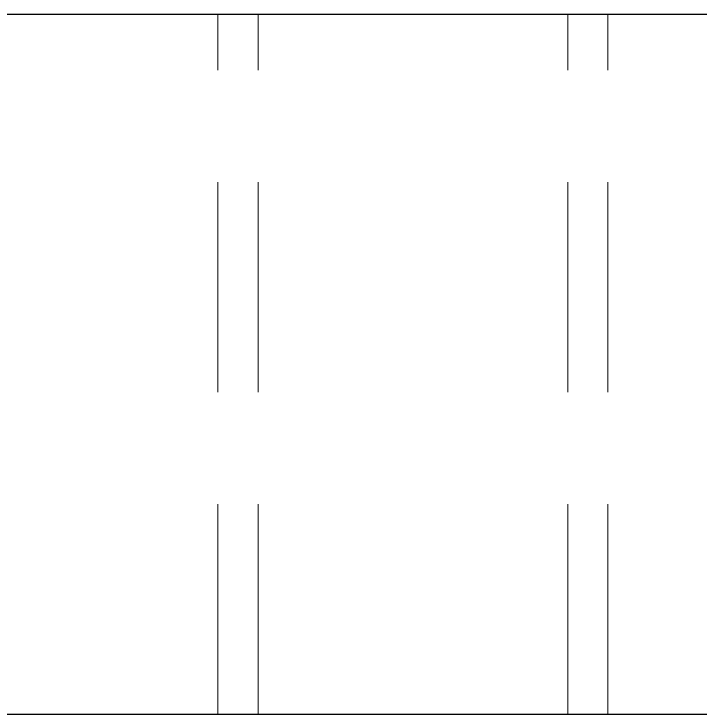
# Model space of a CAD drawing. Header units: millimetres. Extents: x 40 to 1360, y 134 to 546.
# Drawn here: x 328.51 to 338.32, y 195.85 to 205.85 of the extents above; entities that cross this region are included whole.
import ezdxf

# ---------------------------------------------------------------- set-up
doc = ezdxf.new("R2010")
doc.units = ezdxf.units.MM
doc.linetypes.add('WP_HIDDEN', pattern=[2.3, 1.5, -0.8])
doc.layers.add('HIDDEN', color=7, linetype='WP_HIDDEN', lineweight=13)
doc.layers.add('VISIBLE', color=7, linetype='CONTINUOUS', lineweight=25)

msp = doc.modelspace()

# ---------------------------------------------------------------- linework, layer by layer
at = {"layer": 'HIDDEN', "ltscale": 2}
for p, q in [((331.42538, 195.85), (331.42538, 205.85)), ((332, 195.85), (332, 205.85)), ((336.42538, 195.85), (336.42538, 205.85)), ((337, 195.85), (337, 205.85))]:
    msp.add_line(p, q, dxfattribs=at)
for points in [[(333.92538, 205.85), (333.64547, 205.85), (333.36908, 205.85), (333.09968, 205.85), (332.84067, 205.85), (332.5953, 205.85), (332.36665, 205.85), (332.15761, 205.85), (331.9708, 205.85), (331.80857, 205.85), (331.67296, 205.85), (331.56567, 205.85), (331.48806, 205.85), (331.4411, 205.85), (331.42538, 205.85)], [(331.42538, 205.85), (331.48806, 205.85), (331.67296, 205.85), (331.9708, 205.85), (332.36665, 205.85), (332.84067, 205.85), (333.36908, 205.85), (333.92538, 205.85), (334.48168, 205.85), (335.01009, 205.85), (335.4841, 205.85), (335.87996, 205.85), (336.1778, 205.85), (336.3627, 205.85), (336.42538, 205.85)], [(334.5, 205.85), (334.22009, 205.85), (333.9437, 205.85), (333.6743, 205.85), (333.41529, 205.85), (333.16992, 205.85), (332.94128, 205.85), (332.73223, 205.85), (332.54542, 205.85), (332.38319, 205.85), (332.24758, 205.85), (332.14029, 205.85), (332.06268, 205.85), (332.01572, 205.85), (332, 205.85)], [(332, 205.85), (332.06268, 205.85), (332.24758, 205.85), (332.54542, 205.85), (332.94128, 205.85), (333.41529, 205.85), (333.9437, 205.85), (334.5, 205.85), (335.0563, 205.85), (335.58471, 205.85), (336.05872, 205.85), (336.45458, 205.85), (336.75242, 205.85), (336.93732, 205.85), (337, 205.85)], [(336.42538, 205.85), (336.40966, 205.85), (336.3627, 205.85), (336.28509, 205.85), (336.1778, 205.85), (336.04219, 205.85), (335.87996, 205.85), (335.69315, 205.85), (335.4841, 205.85), (335.25546, 205.85), (335.01009, 205.85), (334.75108, 205.85), (334.48168, 205.85), (334.20529, 205.85), (333.92538, 205.85)], [(337, 205.85), (336.98428, 205.85), (336.93732, 205.85), (336.85971, 205.85), (336.75242, 205.85), (336.61681, 205.85), (336.45458, 205.85), (336.26777, 205.85), (336.05872, 205.85), (335.83008, 205.85), (335.58471, 205.85), (335.3257, 205.85), (335.0563, 205.85), (334.77991, 205.85), (334.5, 205.85)], [(333.92538, 195.85), (333.64547, 195.85), (333.36908, 195.85), (333.09968, 195.85), (332.84067, 195.85), (332.5953, 195.85), (332.36665, 195.85), (332.15761, 195.85), (331.9708, 195.85), (331.80857, 195.85), (331.67296, 195.85), (331.56567, 195.85), (331.48806, 195.85), (331.4411, 195.85), (331.42538, 195.85)], [(331.42538, 195.85), (331.48806, 195.85), (331.67296, 195.85), (331.9708, 195.85), (332.36665, 195.85), (332.84067, 195.85), (333.36908, 195.85), (333.92538, 195.85), (334.48168, 195.85), (335.01009, 195.85), (335.4841, 195.85), (335.87996, 195.85), (336.1778, 195.85), (336.3627, 195.85), (336.42538, 195.85)], [(334.5, 195.85), (334.22009, 195.85), (333.9437, 195.85), (333.6743, 195.85), (333.41529, 195.85), (333.16992, 195.85), (332.94128, 195.85), (332.73223, 195.85), (332.54542, 195.85), (332.38319, 195.85), (332.24758, 195.85), (332.14029, 195.85), (332.06268, 195.85), (332.01572, 195.85), (332, 195.85)], [(332, 195.85), (332.06268, 195.85), (332.24758, 195.85), (332.54542, 195.85), (332.94128, 195.85), (333.41529, 195.85), (333.9437, 195.85), (334.5, 195.85), (335.0563, 195.85), (335.58471, 195.85), (336.05872, 195.85), (336.45458, 195.85), (336.75242, 195.85), (336.93732, 195.85), (337, 195.85)], [(336.42538, 195.85), (336.40966, 195.85), (336.3627, 195.85), (336.28509, 195.85), (336.1778, 195.85), (336.04219, 195.85), (335.87996, 195.85), (335.69315, 195.85), (335.4841, 195.85), (335.25546, 195.85), (335.01009, 195.85), (334.75108, 195.85), (334.48168, 195.85), (334.20529, 195.85), (333.92538, 195.85)], [(337, 195.85), (336.98428, 195.85), (336.93732, 195.85), (336.85971, 195.85), (336.75242, 195.85), (336.61681, 195.85), (336.45458, 195.85), (336.26777, 195.85), (336.05872, 195.85), (335.83008, 195.85), (335.58471, 195.85), (335.3257, 195.85), (335.0563, 195.85), (334.77991, 195.85), (334.5, 195.85)]]:
    msp.add_lwpolyline(points, dxfattribs=at)
at = {"layer": 'VISIBLE'}
for p, q in [((299.5, 205.85), (344.5, 205.85)), ((299.5, 195.85), (344.5, 195.85))]:
    msp.add_line(p, q, dxfattribs=at)

doc.saveas('drawing.dxf')
